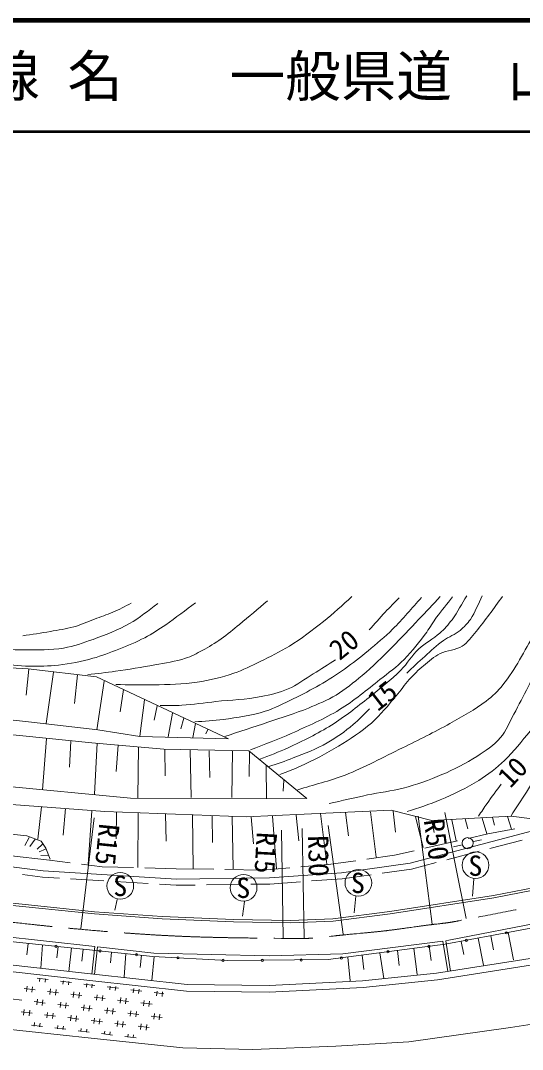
# Model space of a CAD drawing. Units: millimetres, scale not verified. Extents: x 40000 to 680000, y 20000 to 380000.
# Drawn here: x 191161 to 236319, y 287320 to 380000 of the extents above; entities that cross this region are included whole.
import ezdxf
from ezdxf.enums import TextEntityAlignment as Align

# ---------------------------------------------------------------- set-up
doc = ezdxf.new("R2010")
doc.units = ezdxf.units.MM
doc.header["$LTSCALE"] = 1000
doc.linetypes.add('CHAIN', pattern=[18.5, 12, -1.5, 3.5, -1.5])
for name, color, linetype, lineweight in [('M-BGD', 7, 'Continuous', 13), ('M-BMK', 2, 'CHAIN', 13), ('M-BMK-SRVR', 3, 'Continuous', 13), ('M-STR-STRC', 7, 'Continuous', 13), ('M-TTL', 2, 'Continuous', 140), ('M-TTL-LINE', 7, 'Continuous', 50)]:
    doc.layers.add(name, color=color, linetype=linetype, lineweight=lineweight)
doc.layers.add('M-TTL-TXT', color=7, linetype='Continuous')
doc.styles.add('ＭＳ ゴシック', font='')
doc.styles.get('ＭＳ ゴシック').set_extended_font_data('MS Gothic')

msp = doc.modelspace()

# ---------------------------------------------------------------- linework, layer by layer
at = {"layer": 'M-BGD'}
for p, q in [((191846, 321618), (184666, 321961)), ((197996, 320874), (191846, 321618)), ((191905, 321562), (191656, 319240)), ((194127, 321313), (193468, 316674)), ((196278, 321063), (196007, 318491)), ((209868, 315296), (197996, 320874)), ((198692, 320507), (198033, 316112)), ((200114, 317721), (200407, 319728)), ((202306, 318822), (201891, 315526)), ((177009, 318376), (192132, 316812)), ((203196, 316994), (203445, 318285)), ((204845, 317602), (204430, 315478)), ((205594, 316191), (205854, 317168)), ((192132, 316812), (198111, 316097)), ((198111, 316097), (201887, 315496)), ((206896, 316674), (206652, 315404)), ((207818, 315746), (208003, 316137)), ((189252, 315792), (197577, 314934)), ((193481, 315323), (193139, 310708)), ((201887, 315496), (209868, 315296)), ((195679, 315079), (195556, 312735)), ((197577, 314934), (204056, 314376)), ((198047, 314908), (197803, 310318)), ((199927, 314737), (199756, 312369)), ((201782, 314590), (201709, 309976)), ((204056, 314376), (211694, 314204)), ((204126, 314371), (204175, 311954)), ((206421, 314297), (206519, 310000)), ((208130, 314224), (208203, 311807)), ((210230, 314249), (210181, 310000)), ((211694, 314204), (216928, 309914)), ((211768, 314127), (211744, 311905)), ((213257, 312857), (213282, 309903)), ((214844, 311563), (214796, 310586)), ((201052, 309956), (186206, 311372)), ((198748, 308747), (187763, 309576)), ((216928, 309914), (201052, 309956)), ((193042, 309170), (192724, 306265)), ((195215, 309024), (194995, 306607)), ((197559, 308804), (197241, 303970)), ((211448, 308260), (198748, 308747)), ((199805, 308682), (199756, 306289)), ((201734, 308633), (201709, 303701)), ((224521, 308880), (211448, 308260)), ((220387, 308658), (220680, 306558)), ((222657, 308731), (223170, 304629)), ((228164, 307946), (224521, 308880)), ((224684, 308780), (224903, 306900)), ((204199, 308511), (204273, 306070)), ((206617, 308438), (206690, 303604)), ((208399, 308365), (208423, 305948)), ((210206, 308291), (210279, 303579)), ((211915, 308267), (212110, 305850)), ((213819, 308340), (214185, 303579)), ((215967, 308413), (216212, 306118)), ((218140, 308560), (218726, 303994)), ((226710, 308291), (227394, 305508)), ((235301, 308341), (228164, 307946)), ((228175, 307901), (228370, 306875)), ((229982, 307998), (230372, 306118)), ((231178, 308096), (231398, 307193)), ((232692, 308145), (233131, 306753)), ((233620, 308218), (233815, 307510)), ((234987, 308291), (235329, 307168)), ((239029, 307868), (235301, 308341)), ((189131, 306825), (191719, 306564)), ((226224, 304100), (239300, 307549)), ((233204, 306729), (235626, 307202)), ((191947, 306402), (191540, 305702)), ((191719, 306564), (193005, 306076)), ((192484, 306271), (191979, 305604)), ((193005, 306076), (193444, 305458)), ((227546, 305443), (230471, 306108)), ((231447, 306329), (233204, 306729)), ((231918, 306036), (232646, 306190)), ((233384, 305420), (236284, 306185)), ((193119, 305799), (192647, 305360)), ((193395, 305360), (192842, 305132)), ((193444, 305458), (193819, 304448)), ((224813, 304822), (226571, 305221)), ((229516, 304400), (232417, 305165)), ((230910, 305761), (230133, 305578)), ((184636, 304477), (193198, 303399)), ((190086, 304803), (193747, 304383)), ((192988, 304774), (193656, 304823)), ((193747, 304383), (195635, 304142)), ((196627, 304015), (198515, 303773)), ((218844, 303964), (221334, 304322)), ((220045, 303242), (226224, 304100)), ((222324, 304464), (224813, 304822)), ((226332, 303560), (228549, 304145)), ((191338, 303079), (193147, 302851)), ((193198, 303399), (205184, 302655)), ((198515, 303773), (201334, 303700)), ((202333, 303674), (205152, 303601)), ((205152, 303601), (208542, 303543)), ((209542, 303526), (212932, 303468)), ((212932, 303468), (215390, 303674)), ((213566, 302770), (220045, 303242)), ((216387, 303757), (218844, 303964)), ((223713, 303196), (226332, 303560)), ((193147, 302851), (194668, 302757)), ((195666, 302695), (198660, 302509)), ((199658, 302447), (202652, 302262)), ((203650, 302200), (205171, 302105)), ((205184, 302655), (213566, 302770)), ((207880, 302142), (210880, 302183)), ((211880, 302197), (213589, 302220)), ((213589, 302220), (216347, 302421)), ((217345, 302494), (220103, 302695)), ((220103, 302695), (222722, 303058)), ((233707, 301173), (240969, 302603)), ((233741, 300976), (241007, 302406)), ((205171, 302105), (206880, 302129)), ((189570, 300385), (197808, 299527)), ((189593, 300584), (197825, 299726)), ((224388, 299744), (233707, 301173)), ((224416, 299546), (233741, 300976)), ((197808, 299527), (203901, 299098)), ((197825, 299726), (203912, 299297)), ((219274, 299078), (224388, 299744)), ((219291, 298878), (224416, 299546)), ((197833, 296585), (177594, 298806)), ((203901, 299098), (210309, 298812)), ((203912, 299297), (210315, 299011)), ((210309, 298812), (215458, 298726)), ((210315, 299011), (215455, 298926)), ((215455, 298926), (219274, 299078)), ((215458, 298726), (219291, 298878)), ((229372, 296796), (240385, 298855)), ((240341, 299249), (229685, 297147)), ((233479, 297564), (233722, 296278)), ((235045, 297856), (235514, 295380)), ((190211, 297039), (203055, 295694)), ((191841, 296868), (191731, 295846)), ((193123, 296734), (192985, 294641)), ((194556, 296584), (194433, 295569)), ((197833, 296585), (197573, 294104)), ((218845, 295408), (229372, 296796)), ((229173, 297081), (220159, 295917)), ((227939, 296607), (228100, 295331)), ((229601, 294345), (229173, 297081)), ((229685, 297147), (229421, 297113)), ((229848, 294384), (229421, 297113)), ((230820, 297040), (231058, 295882)), ((232351, 297353), (232812, 294919)), ((195732, 296461), (195491, 294348)), ((196788, 296350), (196663, 295276)), ((198082, 296558), (197822, 294076)), ((203139, 296003), (198082, 296558)), ((199356, 296081), (199251, 295119)), ((200621, 295949), (200488, 293817)), ((202028, 295802), (201910, 294707)), ((203180, 295681), (202962, 293524)), ((203055, 295694), (209748, 295322)), ((213523, 295745), (203139, 296003)), ((220159, 295917), (213523, 295745)), ((221912, 295812), (222061, 294517)), ((223487, 296020), (223851, 293720)), ((225086, 296231), (225235, 294892)), ((226549, 296424), (226863, 294062)), ((228594, 294188), (239733, 295930)), ((186148, 294808), (197390, 293521)), ((186218, 295404), (197457, 294117)), ((209748, 295322), (218845, 295408)), ((220624, 295643), (220808, 293492)), ((228671, 293593), (239827, 295337)), ((197457, 294117), (206137, 293177)), ((221931, 293504), (228594, 294188)), ((191746, 293022), (191686, 292526)), ((192243, 292961), (192182, 292465)), ((192650, 293728), (193642, 293606)), ((192901, 293723), (192868, 293449)), ((193398, 293668), (193364, 293388)), ((194755, 293469), (195748, 293348)), ((195010, 293491), (194973, 293191)), ((195507, 293437), (195469, 293130)), ((196861, 293211), (197853, 293089)), ((197119, 293260), (197079, 292932)), ((197390, 293521), (206101, 292577)), ((197616, 293205), (197575, 292871)), ((198966, 292952), (199959, 292830)), ((199228, 293029), (199184, 292674)), ((199725, 292974), (199680, 292613)), ((206137, 293177), (213527, 293077)), ((213527, 293077), (221931, 293504)), ((213538, 292477), (221977, 292906)), ((221977, 292906), (228671, 293593)), ((191468, 292804), (192460, 292683)), ((193573, 292546), (194566, 292424)), ((193852, 292764), (193791, 292267)), ((194348, 292703), (194287, 292206)), ((195679, 292287), (196671, 292166)), ((195957, 292505), (195897, 292009)), ((196454, 292444), (196393, 291948)), ((197784, 292029), (198777, 291907)), ((198063, 292247), (198002, 291750)), ((198559, 292186), (198498, 291689)), ((200169, 291988), (200108, 291492)), ((201072, 292694), (202064, 292572)), ((201337, 292797), (201290, 292415)), ((201834, 292743), (201786, 292354)), ((203177, 292435), (204058, 292327)), ((203445, 292566), (203395, 292157)), ((203942, 292511), (203891, 292096)), ((206101, 292577), (213538, 292477)), ((190286, 291881), (191278, 291759)), ((192391, 291622), (193384, 291501)), ((192670, 291840), (192609, 291344)), ((193166, 291779), (193105, 291283)), ((194497, 291364), (195489, 291242)), ((194775, 291582), (194715, 291085)), ((195272, 291521), (195211, 291024)), ((196602, 291105), (197595, 290983)), ((196881, 291323), (196820, 290827)), ((197377, 291262), (197316, 290766)), ((198986, 291065), (198926, 290568)), ((199890, 291770), (200882, 291648)), ((200665, 291927), (200604, 291431)), ((201995, 291512), (202988, 291390)), ((202274, 291729), (202213, 291233)), ((202770, 291669), (202709, 291172)), ((235255, 289287), (250879, 291770)), ((191209, 290699), (192202, 290577)), ((191488, 290917), (191427, 290420)), ((191984, 290856), (191923, 290359)), ((193315, 290440), (194307, 290319)), ((193593, 290658), (193533, 290162)), ((194090, 290597), (194029, 290101)), ((195420, 290182), (196413, 290060)), ((195699, 290400), (195638, 289903)), ((196195, 290339), (196134, 289842)), ((197804, 290141), (197744, 289645)), ((198708, 290847), (199700, 290725)), ((199483, 291004), (199422, 290507)), ((200813, 290588), (201806, 290466)), ((201092, 290806), (201031, 290310)), ((201588, 290745), (201527, 290249)), ((202919, 290330), (203899, 290209)), ((203198, 290547), (203137, 290051)), ((203694, 290487), (203633, 289990)), ((185968, 289566), (197510, 288321)), ((192133, 289517), (193125, 289395)), ((192411, 289735), (192371, 289402)), ((192908, 289674), (192867, 289345)), ((194238, 289258), (195231, 289137)), ((194517, 289476), (194478, 289161)), ((195013, 289415), (194975, 289105)), ((196622, 289218), (196586, 288920)), ((197526, 289923), (198518, 289801)), ((198301, 290080), (198240, 289584)), ((199631, 289665), (200624, 289543)), ((199910, 289882), (199849, 289386)), ((200406, 289822), (200345, 289325)), ((201737, 289406), (202729, 289284)), ((202015, 289624), (201955, 289128)), ((202512, 289563), (202451, 289067)), ((226087, 287999), (235255, 289287)), ((196344, 289000), (197336, 288878)), ((197119, 289157), (197083, 288864)), ((197510, 288321), (205748, 287463)), ((198449, 288741), (199442, 288619)), ((198728, 288959), (198694, 288680)), ((199224, 288898), (199190, 288623)), ((200555, 288483), (201547, 288361)), ((200833, 288700), (200801, 288439)), ((201330, 288640), (201298, 288382)), ((205748, 287463), (212049, 287320)), ((212049, 287320), (219522, 287606)), ((219522, 287606), (226087, 287999))]:
    msp.add_line(p, q, dxfattribs=at)
for centre, radius in [((231393, 305902), 500), ((234876, 297825), 100), ((194355, 296605), 100), ((227903, 296602), 100), ((231279, 297152), 100), ((198310, 296191), 100), ((201594, 295847), 100), ((205317, 295569), 100), ((220028, 295564), 100), ((224217, 296116), 100), ((209379, 295343), 100), ((212922, 295352), 100), ((216412, 295385), 100)]:
    msp.add_circle(centre, radius, dxfattribs=at)
for points, knots in [([(176115, 328167), (176945, 327353), (177733, 326494), (178605, 325725), (179352, 325066), (180096, 324386), (180949, 323870), (181581, 323487), (182268, 323183), (182975, 322966), (183995, 322653), (185069, 322557), (186125, 322405), (187146, 322257), (188174, 322161), (189201, 322063), (190111, 321976), (191021, 321863), (191936, 321843), (192815, 321824), (193699, 321839), (194572, 321941), (195619, 322063), (196658, 322271), (197673, 322551), (198465, 322770), (199229, 323078), (199992, 323381), (200785, 323696), (201582, 324009), (202336, 324407), (202990, 324751), (203605, 325164), (204216, 325579), (205136, 326203), (206007, 326897), (206902, 327556)], [0, 0, 0, 0, 1, 1, 1, 2, 2, 2, 3, 3, 3, 4, 4, 4, 5, 5, 5, 6, 6, 6, 7, 7, 7, 8, 8, 8, 9, 9, 9, 10, 10, 10, 11, 11, 11, 12, 12, 12, 12]), ([(199724, 320183), (200863, 320175), (202003, 320127), (203142, 320159), (204446, 320195), (205759, 320206), (207048, 320403), (208167, 320573), (209274, 320844), (210344, 321209), (211162, 321487), (211936, 321882), (212713, 322258), (213607, 322692), (214506, 323125), (215350, 323650), (216421, 324316), (217426, 325086), (218414, 325872), (219301, 326578), (220123, 327361), (220977, 328106)], [0, 0, 0, 0, 1, 1, 1, 2, 2, 2, 3, 3, 3, 4, 4, 4, 5, 5, 5, 6, 6, 6, 7, 7, 7, 7]), ([(228924, 328106), (228277, 327422), (227632, 326737), (226983, 326055), (226192, 325223), (225417, 324374), (224603, 323565), (223721, 322688), (222843, 321803), (221893, 321001), (221146, 320371), (220386, 319747), (219549, 319243), (218763, 318770), (217908, 318419), (217059, 318071), (215862, 317582), (214620, 317208), (213396, 316789), (212118, 316353), (210833, 315935), (209551, 315508)], [0, 0, 0, 0, 1, 1, 1, 2, 2, 2, 3, 3, 3, 4, 4, 4, 5, 5, 5, 6, 6, 6, 7, 7, 7, 7]), ([(231305, 328185), (230865, 327465), (230492, 326700), (229986, 326024), (229660, 325589), (229290, 325182), (228888, 324816), (228301, 324282), (227561, 323932), (226983, 323388), (226378, 322817), (225958, 322073), (225372, 321483), (224488, 320592), (223497, 319812), (222515, 319029), (221423, 318159), (220330, 317280), (219146, 316539), (217896, 315757), (216565, 315108), (215227, 314488), (214403, 314106), (213543, 313805), (212701, 313463)], [0, 0, 0, 0, 1, 1, 1, 2, 2, 2, 3, 3, 3, 4, 4, 4, 5, 5, 5, 6, 6, 6, 7, 7, 7, 8, 8, 8, 8]), ([(234528, 328112), (233734, 327062), (232997, 325967), (232147, 324962), (231757, 324501), (231412, 323969), (230902, 323644), (230316, 323270), (229542, 323304), (228924, 322985), (228373, 322700), (227897, 322286), (227423, 321886), (226968, 321502), (226541, 321082), (226141, 320641), (225721, 320178), (225375, 319652), (224969, 319176), (224251, 318335), (223565, 317454), (222735, 316722), (221828, 315923), (220800, 315266), (219769, 314635), (218674, 313965), (217525, 313384), (216363, 312840), (215753, 312555), (215118, 312328), (214495, 312071)], [0, 0, 0, 0, 1, 1, 1, 2, 2, 2, 3, 3, 3, 4, 4, 4, 5, 5, 5, 6, 6, 6, 7, 7, 7, 8, 8, 8, 9, 9, 9, 10, 10, 10, 10]), ([(216106, 310716), (217522, 311156), (218973, 311495), (220355, 312035), (222130, 312728), (223810, 313644), (225518, 314488), (226958, 315199), (228405, 315897), (229803, 316686), (230916, 317313), (232056, 317913), (233063, 318700), (233614, 319130), (234127, 319619), (234564, 320165), (235696, 321576), (236487, 323230), (237421, 324779), (238143, 325979), (238837, 327196), (239545, 328405)], [0, 0, 0, 0, 1, 1, 1, 2, 2, 2, 3, 3, 3, 4, 4, 4, 5, 5, 5, 6, 6, 6, 7, 7, 7, 7]), ([(243427, 328625), (242389, 327563), (241277, 326569), (240314, 325438), (239476, 324455), (238683, 323426), (238007, 322326), (237550, 321581), (237232, 320759), (236835, 319982), (236415, 319160), (235995, 318338), (235553, 317528), (235163, 316813), (234875, 316022), (234344, 315404), (233756, 314718), (232978, 314212), (232220, 313719), (231227, 313074), (230158, 312542), (229071, 312071), (227944, 311584), (226777, 311181), (225592, 310863), (224535, 310579), (223440, 310463), (222369, 310240), (221218, 310000), (220074, 309727), (218926, 309471)], [0, 0, 0, 0, 1, 1, 1, 2, 2, 2, 3, 3, 3, 4, 4, 4, 5, 5, 5, 6, 6, 6, 7, 7, 7, 8, 8, 8, 9, 9, 9, 10, 10, 10, 10]), ([(225921, 321227), (226458, 321727), (226984, 322241), (227533, 322728), (228083, 323217), (228620, 323726), (229217, 324157), (229693, 324500), (230265, 324701), (230719, 325072), (231066, 325357), (231379, 325692), (231634, 326061), (232085, 326712), (232342, 327477), (232696, 328185)], [0, 0, 0, 0, 1, 1, 1, 2, 2, 2, 3, 3, 3, 4, 4, 4, 5, 5, 5, 5]), ([(225958, 308739), (226947, 309093), (227959, 309386), (228924, 309801), (230118, 310314), (231306, 310863), (232403, 311558), (233227, 312080), (234002, 312684), (234711, 313353), (235560, 314155), (236257, 315104), (237018, 315990), (238203, 317370), (239348, 318785), (240534, 320165), (241813, 321654), (243108, 323131), (244416, 324596), (245612, 325938), (246833, 327257), (248041, 328588)], [0, 0, 0, 0, 1, 1, 1, 2, 2, 2, 3, 3, 3, 4, 4, 4, 5, 5, 5, 6, 6, 6, 7, 7, 7, 7]), ([(235297, 308372), (235761, 309080), (236227, 309787), (236688, 310496), (237204, 311288), (237565, 312203), (238226, 312877), (238762, 313423), (239473, 313768), (240131, 314159), (241225, 314808), (242372, 315366), (243518, 315917), (244620, 316445), (245781, 316846), (246869, 317400), (248076, 318013), (249264, 318674), (250385, 319432), (251368, 320097), (252247, 320905), (253187, 321630), (254388, 322555), (255607, 323457), (256812, 324376), (258557, 325707), (260292, 327050), (262031, 328387)], [0, 0, 0, 0, 1, 1, 1, 2, 2, 2, 3, 3, 3, 4, 4, 4, 5, 5, 5, 6, 6, 6, 7, 7, 7, 8, 8, 8, 9, 9, 9, 9]), ([(203508, 327483), (202662, 326881), (201874, 326187), (200969, 325676), (199934, 325093), (198815, 324665), (197697, 324260), (196828, 323946), (195948, 323633), (195036, 323479), (193871, 323283), (192677, 323310), (191496, 323308), (190396, 323306), (189300, 323437), (188200, 323455), (187484, 323467), (186763, 323350), (186051, 323430), (185461, 323497), (184858, 323596), (184318, 323845), (183577, 324187), (182970, 324768), (182340, 325286), (181869, 325674), (181412, 326083), (180998, 326531), (180624, 326935), (180314, 327394), (179972, 327825)], [0, 0, 0, 0, 1, 1, 1, 2, 2, 2, 3, 3, 3, 4, 4, 4, 5, 5, 5, 6, 6, 6, 7, 7, 7, 8, 8, 8, 9, 9, 9, 10, 10, 10, 10]), ([(191350, 324578), (192180, 324708), (193013, 324822), (193840, 324968), (194542, 325093), (195253, 325188), (195940, 325383), (196584, 325567), (197193, 325856), (197820, 326092), (198365, 326296), (198920, 326473), (199455, 326702), (200021, 326944), (200562, 327239), (201116, 327508)], [0, 0, 0, 0, 1, 1, 1, 2, 2, 2, 3, 3, 3, 4, 4, 4, 5, 5, 5, 5]), ([(197209, 321086), (198039, 321184), (198872, 321262), (199700, 321379), (200884, 321547), (202064, 321743), (203240, 321965), (204164, 322140), (205107, 322253), (205999, 322551), (206527, 322728), (207022, 322995), (207512, 323259), (208101, 323577), (208673, 323926), (209221, 324309), (209791, 324708), (210319, 325163), (210857, 325603), (211707, 326298), (212534, 327019), (213372, 327727)], [0, 0, 0, 0, 1, 1, 1, 2, 2, 2, 3, 3, 3, 4, 4, 4, 5, 5, 5, 6, 6, 6, 7, 7, 7, 7]), ([(206841, 316826), (207695, 316899), (208555, 316927), (209404, 317046), (210673, 317223), (211956, 317391), (213177, 317778), (214057, 318057), (214873, 318510), (215704, 318914), (216509, 319305), (217309, 319710), (218084, 320159), (218849, 320602), (219596, 321077), (220318, 321587), (221050, 322104), (221752, 322663), (222442, 323235), (223195, 323858), (223943, 324490), (224639, 325176), (225557, 326080), (226373, 327080), (227240, 328033)], [0, 0, 0, 0, 1, 1, 1, 2, 2, 2, 3, 3, 3, 4, 4, 4, 5, 5, 5, 6, 6, 6, 7, 7, 7, 8, 8, 8, 8]), ([(211858, 314293), (213079, 314789), (214319, 315242), (215520, 315782), (216994, 316445), (218488, 317087), (219866, 317931), (221156, 318721), (222316, 319705), (223504, 320641), (224244, 321224), (225013, 321780), (225677, 322448), (226427, 323202), (227069, 324060), (227704, 324914), (228022, 325342), (228282, 325812), (228595, 326244), (229048, 326871), (229547, 327465), (230023, 328075)], [0, 0, 0, 0, 1, 1, 1, 2, 2, 2, 3, 3, 3, 4, 4, 4, 5, 5, 5, 6, 6, 6, 7, 7, 7, 7]), ([(225225, 327996), (224810, 327569), (224388, 327148), (223980, 326714), (223483, 326185), (223004, 325640), (222515, 325103)], [0, 0, 0, 0, 1, 1, 1, 2, 2, 2, 2]), ([(219512, 322429), (218841, 322002), (218176, 321565), (217498, 321147), (216748, 320685), (216036, 320143), (215227, 319792), (214458, 319459), (213633, 319258), (212810, 319097), (211473, 318834), (210100, 318803), (208745, 318657), (207720, 318547), (206698, 318392), (205669, 318328), (205023, 318287), (204375, 318303), (203728, 318291)], [0, 0, 0, 0, 1, 1, 1, 2, 2, 2, 3, 3, 3, 4, 4, 4, 5, 5, 5, 6, 6, 6, 6]), ([(213506, 312804), (214239, 313060), (214982, 313286), (215704, 313573), (216735, 313982), (217778, 314380), (218743, 314928), (219574, 315399), (220352, 315966), (221087, 316576), (221612, 317011), (222064, 317528), (222552, 318004)], [0, 0, 0, 0, 1, 1, 1, 2, 2, 2, 3, 3, 3, 4, 4, 4, 4]), ([(234418, 311229), (233990, 310643), (233553, 310064), (233136, 309471), (232873, 309097), (232623, 308714), (232367, 308336)], [0, 0, 0, 0, 1, 1, 1, 2, 2, 2, 2])]:
    msp.add_open_spline(points, degree=3, knots=knots, dxfattribs=at)
at = {"layer": 'M-BMK'}
msp.add_open_spline([(267237, 305671), (264684, 305244), (262127, 304839), (259578, 304391), (254947, 303576), (250327, 302703), (245707, 301830), (240855, 300913), (236012, 299945), (231161, 299020), (230696, 298932), (230233, 298830), (229766, 298758), (229213, 298673), (228655, 298628), (228101, 298558), (226739, 298385), (225383, 298169), (224020, 298010), (222749, 297862), (221475, 297755), (220202, 297631), (219135, 297526), (218072, 297374), (217001, 297322), (216212, 297284), (215420, 297313), (214630, 297322), (211440, 297358), (208249, 297387), (205063, 297536), (202225, 297668), (199392, 297886), (196562, 298140), (193231, 298440), (189907, 298824), (186586, 299225), (183238, 299630), (179902, 300134), (176556, 300559), (174274, 300848), (171989, 301111), (169706, 301387)], degree=3, knots=[0, 0, 0, 0, 1, 1, 1, 2, 2, 2, 3, 3, 3, 4, 4, 4, 5, 5, 5, 6, 6, 6, 7, 7, 7, 8, 8, 8, 9, 9, 9, 10, 10, 10, 11, 11, 11, 12, 12, 12, 13, 13, 13, 14, 14, 14, 14], dxfattribs=at)
at = {"layer": 'M-BMK-SRVR'}
for p, q in [((229346, 308667), (231266, 299112)), ((196588, 298195), (197769, 308176)), ((228208, 298614), (226951, 308336)), ((214628, 307073), (214787, 297373)), ((216684, 297362), (216495, 307218)), ((218842, 307479), (220193, 297710))]:
    msp.add_line(p, q, dxfattribs=at)
at = {"layer": 'M-STR-STRC'}
for p, q in [((231940, 302701), (231831, 301116)), ((199843, 300836), (199631, 299860)), ((211311, 300655), (211145, 299310)), ((221333, 301113), (221192, 299615))]:
    msp.add_line(p, q, dxfattribs=at)
for centre in [(232105, 303918), (200134, 302050), (211231, 301885), (221558, 302325)]:
    msp.add_circle(centre, 1200, dxfattribs=at)
at = {"layer": 'M-TTL'}
msp.add_line((680000, 380000), (40000, 380000), dxfattribs=at)
at = {"layer": 'M-TTL-LINE'}
msp.add_line((40000, 370000), (680000, 370000), dxfattribs=at)

# ---------------------------------------------------------------- texts
at = {"layer": 'M-BGD', "style": 'ＭＳ ゴシック'}
for s, rotation, p in [('20', 38.967, (220213, 321867)), ('15', 37.954, (223630, 317278)), ('10', 46.397, (235626, 310401))]:
    msp.add_text(s, height=1833, rotation=rotation, dxfattribs=at).set_placement(p, align=Align.BOTTOM_LEFT)
at = {"layer": 'M-BMK-SRVR', "style": 'ＭＳ ゴシック'}
for s, rotation, p in [('R50', 277.431, (226897, 307902)), ('R15', 264.165, (197703, 307786)), ('R15', 266.987, (211864, 306968)), ('R30', 271.245, (216478, 306583))]:
    msp.add_text(s, height=1833, rotation=rotation, dxfattribs=at).set_placement(p, align=Align.BOTTOM_LEFT)
at = {"layer": 'M-STR-STRC', "style": 'ＭＳ ゴシック'}
for p in [(232085, 303871), (221511, 302319), (200126, 302049), (211198, 301877)]:
    msp.add_text('S', height=1833, rotation=0.652, dxfattribs=at).set_placement(p, align=Align.MIDDLE_CENTER)
at = {"layer": 'M-TTL-TXT', "style": 'ＭＳ ゴシック'}
for s, p in [('路 線 名', (180380, 375000)), ('一般県道\u3000山口防府小郡自転車道線', (209969, 375000))]:
    msp.add_text(s, height=3666, dxfattribs=at).set_placement(p, align=Align.MIDDLE_LEFT)

doc.saveas('drawing.dxf')
